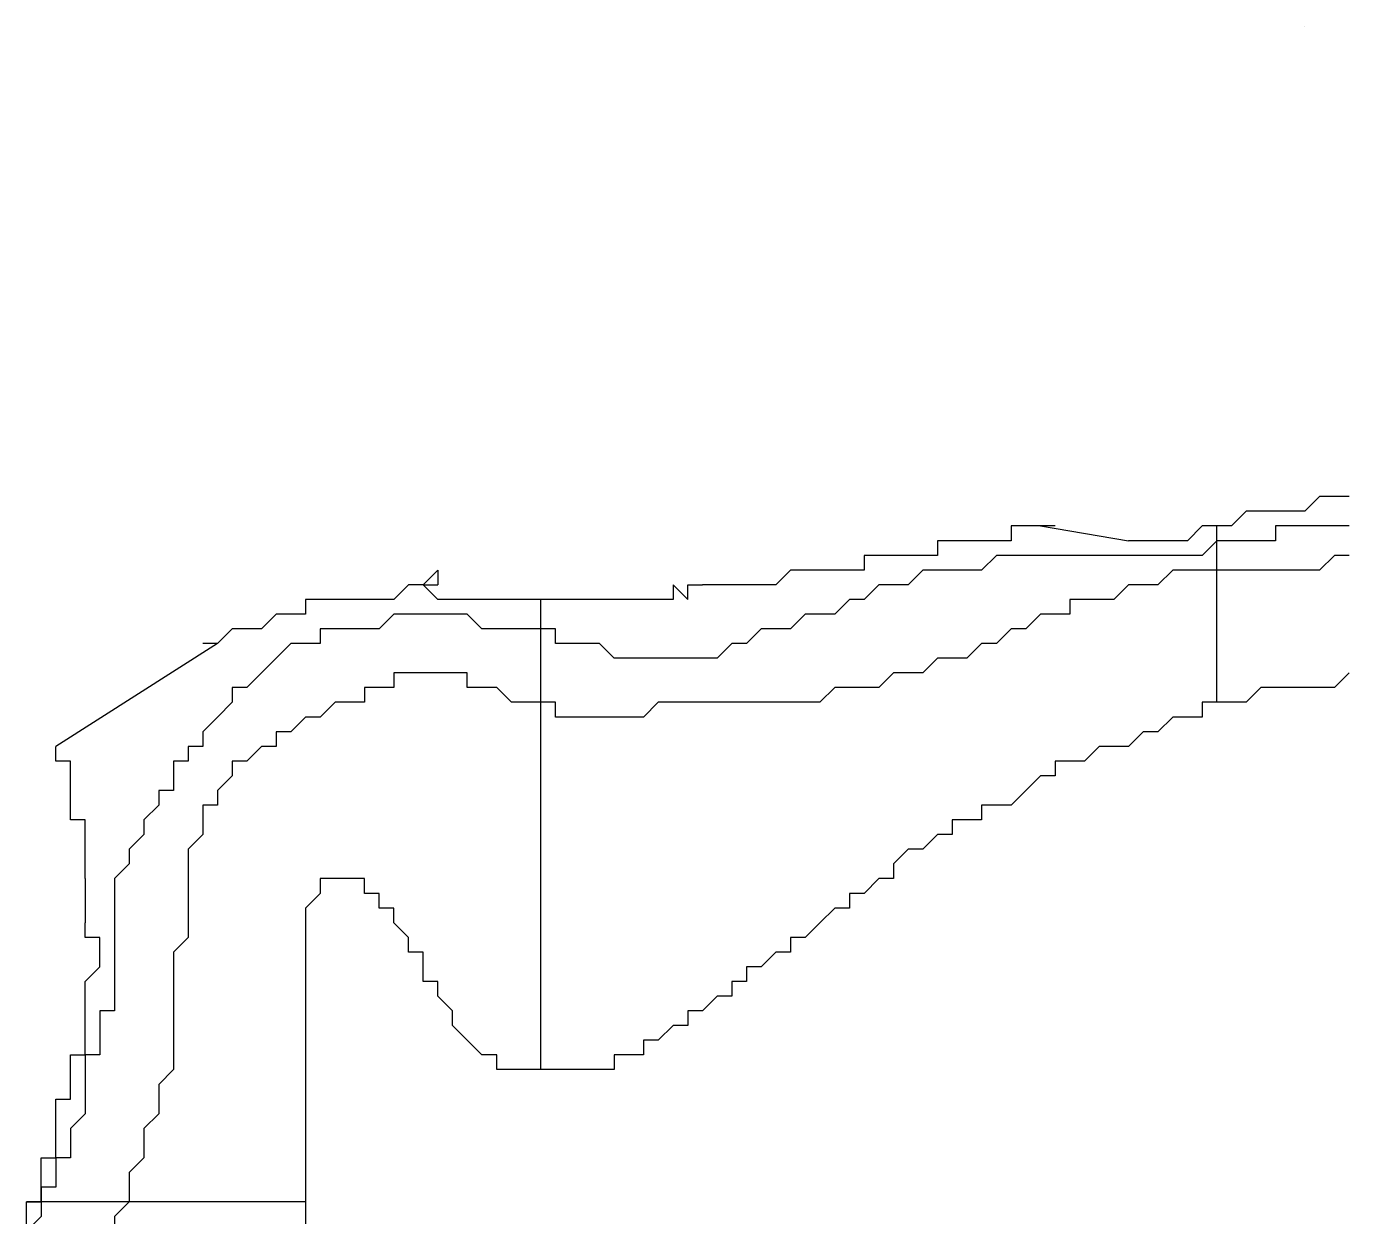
# Model space of a CAD drawing. Extents: x -79.2 to -65.2, y 32.5 to 44.8.
# Drawn here: x -74.02 to -73.122, y 40.16 to 40.97 of the extents above; entities that cross this region are included whole.
import ezdxf

# ---------------------------------------------------------------- set-up
doc = ezdxf.new("R2010")
doc.units = 0

msp = doc.modelspace()

# ---------------------------------------------------------------- linework, layer by layer
at = {"layer": '0FINSTR_G'}
for points in [[(-73.15, 40.97), (-73.15, 40.97)], [(-73.12, 40.65), (-73.13, 40.65), (-73.13, 40.65), (-73.13, 40.65), (-73.14, 40.65), (-73.14, 40.65), (-73.14, 40.65), (-73.15, 40.64), (-73.15, 40.64), (-73.16, 40.64), (-73.16, 40.64), (-73.17, 40.64), (-73.17, 40.64), (-73.17, 40.64), (-73.18, 40.64), (-73.18, 40.64), (-73.18, 40.64), (-73.19, 40.64), (-73.19, 40.64), (-73.19, 40.64), (-73.2, 40.63), (-73.2, 40.63), (-73.2, 40.63), (-73.21, 40.63), (-73.21, 40.63)], [(-73.33, 40.63), (-73.33, 40.63), (-73.34, 40.63), (-73.34, 40.63), (-73.34, 40.63), (-73.35, 40.63), (-73.35, 40.63), (-73.35, 40.62), (-73.36, 40.62), (-73.36, 40.62), (-73.36, 40.62), (-73.37, 40.62), (-73.37, 40.62), (-73.38, 40.62), (-73.38, 40.62), (-73.38, 40.62), (-73.39, 40.62), (-73.39, 40.62), (-73.4, 40.62), (-73.4, 40.61), (-73.4, 40.61), (-73.41, 40.61), (-73.41, 40.61), (-73.41, 40.61), (-73.42, 40.61), (-73.42, 40.61), (-73.43, 40.61), (-73.43, 40.61), (-73.43, 40.61), (-73.44, 40.61), (-73.44, 40.61), (-73.45, 40.61), (-73.45, 40.6), (-73.45, 40.6), (-73.46, 40.6), (-73.46, 40.6), (-73.46, 40.6), (-73.47, 40.6), (-73.47, 40.6), (-73.47, 40.6), (-73.48, 40.6), (-73.48, 40.6), (-73.48, 40.6), (-73.49, 40.6), (-73.49, 40.6), (-73.49, 40.6), (-73.5, 40.6), (-73.5, 40.6), (-73.51, 40.59), (-73.51, 40.59), (-73.51, 40.59), (-73.52, 40.59), (-73.52, 40.59), (-73.53, 40.59), (-73.53, 40.59), (-73.53, 40.59), (-73.54, 40.59), (-73.54, 40.59), (-73.55, 40.59), (-73.55, 40.59), (-73.55, 40.59), (-73.56, 40.59)], [(-73.32, 40.63), (-73.33, 40.63)], [(-73.33, 40.63), (-73.27, 40.62)], [(-73.21, 40.63), (-73.21, 40.63), (-73.21, 40.63), (-73.21, 40.63), (-73.22, 40.63), (-73.22, 40.63), (-73.22, 40.63), (-73.23, 40.62), (-73.23, 40.62), (-73.24, 40.62), (-73.24, 40.62), (-73.24, 40.62), (-73.25, 40.62), (-73.25, 40.62), (-73.26, 40.62), (-73.26, 40.62), (-73.27, 40.62), (-73.27, 40.62), (-73.27, 40.62), (-73.27, 40.62)], [(-73.21, 40.63), (-73.21, 40.63)], [(-73.12, 40.63), (-73.13, 40.63), (-73.14, 40.63), (-73.14, 40.63), (-73.15, 40.63), (-73.15, 40.63), (-73.16, 40.63), (-73.16, 40.63), (-73.16, 40.63), (-73.17, 40.63), (-73.17, 40.62), (-73.18, 40.62), (-73.19, 40.62), (-73.19, 40.62), (-73.2, 40.62), (-73.21, 40.62), (-73.21, 40.62)], [(-73.21, 40.62), (-73.21, 40.63)], [(-73.21, 40.62), (-73.21, 40.62), (-73.22, 40.61), (-73.22, 40.61), (-73.23, 40.61), (-73.23, 40.61), (-73.24, 40.61), (-73.25, 40.61), (-73.26, 40.61), (-73.27, 40.61), (-73.28, 40.61), (-73.29, 40.61), (-73.29, 40.61), (-73.29, 40.61), (-73.3, 40.61), (-73.31, 40.61), (-73.31, 40.61), (-73.31, 40.61), (-73.33, 40.61), (-73.33, 40.61), (-73.35, 40.61), (-73.36, 40.61), (-73.37, 40.6), (-73.37, 40.6), (-73.37, 40.6), (-73.38, 40.6), (-73.39, 40.6), (-73.39, 40.6), (-73.4, 40.6), (-73.41, 40.6), (-73.42, 40.59), (-73.42, 40.59), (-73.43, 40.59), (-73.44, 40.59), (-73.44, 40.59), (-73.45, 40.58), (-73.46, 40.58), (-73.46, 40.58), (-73.47, 40.57), (-73.48, 40.57), (-73.49, 40.57), (-73.49, 40.57), (-73.49, 40.57), (-73.5, 40.56), (-73.51, 40.56), (-73.52, 40.56), (-73.53, 40.55), (-73.53, 40.55), (-73.54, 40.55), (-73.54, 40.55), (-73.55, 40.54), (-73.56, 40.54), (-73.57, 40.54), (-73.57, 40.54), (-73.58, 40.54), (-73.58, 40.54), (-73.58, 40.54), (-73.59, 40.54), (-73.6, 40.54), (-73.6, 40.54), (-73.61, 40.54), (-73.61, 40.54), (-73.62, 40.54), (-73.62, 40.54), (-73.63, 40.55), (-73.64, 40.55), (-73.64, 40.55), (-73.65, 40.55), (-73.65, 40.55), (-73.66, 40.55), (-73.66, 40.56), (-73.67, 40.56)], [(-73.21, 40.6), (-73.21, 40.62)], [(-73.21, 40.6), (-73.21, 40.62)], [(-73.12, 40.61), (-73.13, 40.61), (-73.14, 40.6), (-73.14, 40.6), (-73.15, 40.6), (-73.16, 40.6), (-73.16, 40.6), (-73.17, 40.6), (-73.18, 40.6), (-73.19, 40.6), (-73.2, 40.6), (-73.21, 40.6)], [(-73.74, 40.6), (-73.75, 40.59), (-73.75, 40.59), (-73.75, 40.59), (-73.76, 40.59), (-73.76, 40.59), (-73.76, 40.59), (-73.77, 40.58), (-73.77, 40.58), (-73.77, 40.58), (-73.78, 40.58), (-73.78, 40.58), (-73.78, 40.58), (-73.79, 40.58), (-73.79, 40.58), (-73.8, 40.58), (-73.8, 40.58), (-73.8, 40.58), (-73.81, 40.58), (-73.81, 40.58), (-73.82, 40.58), (-73.82, 40.58), (-73.82, 40.58), (-73.83, 40.58), (-73.83, 40.58), (-73.83, 40.57), (-73.84, 40.57), (-73.84, 40.57), (-73.84, 40.57), (-73.85, 40.57), (-73.85, 40.57), (-73.85, 40.57), (-73.86, 40.56), (-73.86, 40.56), (-73.86, 40.56), (-73.87, 40.56), (-73.87, 40.56), (-73.87, 40.56), (-73.88, 40.56), (-73.88, 40.56), (-73.88, 40.56), (-73.89, 40.55), (-73.89, 40.55), (-73.89, 40.55)], [(-73.74, 40.6), (-73.74, 40.59)], [(-73.21, 40.6), (-73.21, 40.6), (-73.22, 40.6), (-73.23, 40.6), (-73.24, 40.6), (-73.25, 40.59), (-73.26, 40.59), (-73.26, 40.59), (-73.27, 40.59), (-73.28, 40.58), (-73.29, 40.58), (-73.3, 40.58), (-73.3, 40.58), (-73.31, 40.58), (-73.31, 40.57), (-73.33, 40.57), (-73.33, 40.57), (-73.34, 40.56), (-73.35, 40.56), (-73.36, 40.55), (-73.37, 40.55), (-73.37, 40.55), (-73.38, 40.54), (-73.39, 40.54), (-73.4, 40.54), (-73.41, 40.53), (-73.41, 40.53), (-73.42, 40.53), (-73.43, 40.53), (-73.44, 40.52), (-73.45, 40.52), (-73.46, 40.52), (-73.47, 40.52), (-73.48, 40.51), (-73.49, 40.51), (-73.5, 40.51), (-73.52, 40.51), (-73.52, 40.51), (-73.53, 40.51), (-73.54, 40.51), (-73.54, 40.51), (-73.55, 40.51), (-73.55, 40.51), (-73.56, 40.51), (-73.56, 40.51), (-73.57, 40.51), (-73.58, 40.51), (-73.59, 40.51), (-73.59, 40.51), (-73.6, 40.5), (-73.61, 40.5), (-73.61, 40.5), (-73.62, 40.5), (-73.63, 40.5), (-73.63, 40.5), (-73.64, 40.5), (-73.64, 40.5), (-73.65, 40.5), (-73.66, 40.5), (-73.66, 40.51), (-73.67, 40.51)], [(-73.21, 40.6), (-73.21, 40.6)], [(-73.21, 40.51), (-73.21, 40.6)], [(-73.67, 40.58), (-73.67, 40.58), (-73.67, 40.58), (-73.68, 40.58), (-73.68, 40.58), (-73.69, 40.58), (-73.69, 40.58), (-73.7, 40.58), (-73.7, 40.58), (-73.7, 40.58), (-73.71, 40.58), (-73.71, 40.58), (-73.72, 40.58), (-73.72, 40.58), (-73.72, 40.58), (-73.73, 40.58), (-73.73, 40.58), (-73.74, 40.58), (-73.74, 40.58), (-73.74, 40.58), (-73.75, 40.59), (-73.75, 40.59), (-73.74, 40.59), (-73.74, 40.59)], [(-73.74, 40.59), (-73.74, 40.59)], [(-73.58, 40.59), (-73.58, 40.59), (-73.58, 40.58), (-73.58, 40.58), (-73.59, 40.58), (-73.59, 40.58), (-73.6, 40.58), (-73.6, 40.58), (-73.6, 40.58), (-73.61, 40.58), (-73.61, 40.58), (-73.62, 40.58), (-73.62, 40.58), (-73.63, 40.58), (-73.63, 40.58), (-73.63, 40.58), (-73.64, 40.58), (-73.64, 40.58), (-73.64, 40.58), (-73.65, 40.58), (-73.65, 40.58), (-73.66, 40.58), (-73.66, 40.58), (-73.67, 40.58)], [(-73.58, 40.59), (-73.58, 40.59)], [(-73.58, 40.59), (-73.57, 40.58)], [(-73.57, 40.58), (-73.57, 40.58), (-73.57, 40.59), (-73.57, 40.59), (-73.56, 40.59)], [(-73.67, 40.58), (-73.67, 40.58), (-73.67, 40.58)], [(-73.67, 40.56), (-73.67, 40.58)], [(-73.67, 40.56), (-73.67, 40.56), (-73.67, 40.56), (-73.68, 40.56), (-73.68, 40.56), (-73.69, 40.56), (-73.69, 40.56), (-73.7, 40.56), (-73.7, 40.56), (-73.71, 40.56), (-73.71, 40.56), (-73.72, 40.57), (-73.72, 40.57), (-73.73, 40.57), (-73.73, 40.57), (-73.74, 40.57), (-73.74, 40.57), (-73.75, 40.57), (-73.75, 40.57), (-73.76, 40.57), (-73.76, 40.57), (-73.77, 40.57), (-73.77, 40.57), (-73.78, 40.56), (-73.78, 40.56), (-73.78, 40.56), (-73.79, 40.56), (-73.79, 40.56), (-73.8, 40.56), (-73.8, 40.56), (-73.81, 40.56), (-73.81, 40.56), (-73.82, 40.56), (-73.82, 40.55), (-73.83, 40.55), (-73.83, 40.55), (-73.84, 40.55), (-73.85, 40.54), (-73.85, 40.54), (-73.85, 40.54), (-73.86, 40.53), (-73.86, 40.53), (-73.87, 40.52), (-73.87, 40.52), (-73.87, 40.52), (-73.88, 40.52), (-73.88, 40.51), (-73.88, 40.51), (-73.89, 40.5), (-73.89, 40.5), (-73.9, 40.49), (-73.9, 40.49), (-73.9, 40.48), (-73.91, 40.48), (-73.91, 40.48), (-73.91, 40.47), (-73.92, 40.47), (-73.92, 40.46), (-73.92, 40.46), (-73.92, 40.45), (-73.93, 40.45), (-73.93, 40.44), (-73.93, 40.44), (-73.94, 40.43), (-73.94, 40.43), (-73.94, 40.43), (-73.94, 40.42), (-73.94, 40.42), (-73.95, 40.41), (-73.95, 40.41), (-73.95, 40.41), (-73.95, 40.4), (-73.95, 40.4), (-73.96, 40.39), (-73.96, 40.38), (-73.96, 40.38), (-73.96, 40.37), (-73.96, 40.37), (-73.96, 40.36), (-73.96, 40.35), (-73.96, 40.35), (-73.96, 40.34), (-73.96, 40.33), (-73.96, 40.33), (-73.96, 40.33), (-73.96, 40.32), (-73.96, 40.32), (-73.96, 40.31), (-73.96, 40.31), (-73.96, 40.3), (-73.97, 40.3), (-73.97, 40.29), (-73.97, 40.28), (-73.97, 40.28), (-73.97, 40.27), (-73.98, 40.27), (-73.98, 40.26), (-73.98, 40.26), (-73.98, 40.25), (-73.98, 40.25), (-73.98, 40.24), (-73.98, 40.24), (-73.98, 40.24), (-73.98, 40.23), (-73.98, 40.23), (-73.99, 40.22), (-73.99, 40.22), (-73.99, 40.22), (-73.99, 40.21), (-73.99, 40.21), (-73.99, 40.2), (-74, 40.2), (-74, 40.19), (-74, 40.19), (-74, 40.18), (-74, 40.18), (-74.01, 40.18), (-74.01, 40.17), (-74.01, 40.17)], [(-73.67, 40.51), (-73.67, 40.56)], [(-73.89, 40.55), (-74, 40.48)], [(-73.89, 40.55), (-73.9, 40.55)], [(-73.67, 40.51), (-73.67, 40.51), (-73.67, 40.51), (-73.68, 40.51), (-73.68, 40.51), (-73.69, 40.51), (-73.69, 40.51), (-73.7, 40.52), (-73.7, 40.52), (-73.7, 40.52), (-73.71, 40.52), (-73.71, 40.52), (-73.72, 40.52), (-73.72, 40.53), (-73.72, 40.53), (-73.73, 40.53), (-73.73, 40.53), (-73.73, 40.53), (-73.74, 40.53), (-73.74, 40.53), (-73.75, 40.53), (-73.76, 40.53), (-73.77, 40.53), (-73.77, 40.52), (-73.78, 40.52), (-73.79, 40.52), (-73.79, 40.51), (-73.8, 40.51), (-73.81, 40.51), (-73.81, 40.51), (-73.82, 40.5), (-73.82, 40.5), (-73.83, 40.5), (-73.84, 40.49), (-73.84, 40.49), (-73.85, 40.49), (-73.85, 40.48), (-73.86, 40.48), (-73.86, 40.48), (-73.87, 40.47), (-73.87, 40.47), (-73.88, 40.47), (-73.88, 40.46), (-73.88, 40.46), (-73.89, 40.45), (-73.89, 40.45), (-73.89, 40.45), (-73.89, 40.44), (-73.9, 40.44), (-73.9, 40.44), (-73.9, 40.43), (-73.9, 40.43), (-73.9, 40.42), (-73.9, 40.42), (-73.91, 40.41), (-73.91, 40.41), (-73.91, 40.4), (-73.91, 40.4), (-73.91, 40.39), (-73.91, 40.38), (-73.91, 40.38), (-73.91, 40.37), (-73.91, 40.37), (-73.91, 40.36), (-73.91, 40.36), (-73.91, 40.35), (-73.92, 40.34), (-73.92, 40.34), (-73.92, 40.33), (-73.92, 40.33), (-73.92, 40.32), (-73.92, 40.31), (-73.92, 40.31), (-73.92, 40.3), (-73.92, 40.29), (-73.92, 40.29), (-73.92, 40.28), (-73.92, 40.28), (-73.92, 40.27), (-73.92, 40.27), (-73.92, 40.26), (-73.92, 40.26), (-73.93, 40.25), (-73.93, 40.25), (-73.93, 40.24), (-73.93, 40.24), (-73.93, 40.23), (-73.94, 40.22), (-73.94, 40.22), (-73.94, 40.21), (-73.94, 40.2), (-73.94, 40.2), (-73.94, 40.2), (-73.94, 40.2), (-73.95, 40.19), (-73.95, 40.18), (-73.95, 40.17), (-73.95, 40.17)], [(-73.12, 40.53), (-73.13, 40.52), (-73.13, 40.52), (-73.14, 40.52), (-73.15, 40.52), (-73.15, 40.52), (-73.16, 40.52), (-73.16, 40.52), (-73.16, 40.52), (-73.17, 40.52), (-73.18, 40.52), (-73.19, 40.51), (-73.19, 40.51), (-73.2, 40.51), (-73.21, 40.51)], [(-73.67, 40.26), (-73.67, 40.51)], [(-73.21, 40.51), (-73.21, 40.51), (-73.21, 40.51), (-73.22, 40.51), (-73.22, 40.5), (-73.23, 40.5), (-73.24, 40.5), (-73.25, 40.49), (-73.25, 40.49), (-73.26, 40.49), (-73.26, 40.49), (-73.27, 40.48), (-73.28, 40.48), (-73.29, 40.48), (-73.29, 40.48), (-73.3, 40.47), (-73.3, 40.47), (-73.31, 40.47), (-73.32, 40.47), (-73.32, 40.46), (-73.32, 40.46), (-73.33, 40.46), (-73.33, 40.46), (-73.34, 40.45), (-73.34, 40.45), (-73.35, 40.44), (-73.36, 40.44), (-73.37, 40.44), (-73.37, 40.43), (-73.38, 40.43), (-73.38, 40.43), (-73.39, 40.43), (-73.39, 40.42), (-73.4, 40.42), (-73.4, 40.42), (-73.41, 40.41), (-73.41, 40.41), (-73.42, 40.41), (-73.43, 40.4), (-73.43, 40.39), (-73.44, 40.39), (-73.44, 40.39), (-73.44, 40.39), (-73.45, 40.38), (-73.46, 40.38), (-73.46, 40.38), (-73.46, 40.37), (-73.47, 40.37), (-73.48, 40.36), (-73.48, 40.36), (-73.49, 40.35), (-73.49, 40.35), (-73.5, 40.35), (-73.5, 40.34), (-73.51, 40.34), (-73.51, 40.34), (-73.52, 40.33), (-73.53, 40.33), (-73.53, 40.33), (-73.53, 40.32), (-73.54, 40.32), (-73.54, 40.31), (-73.55, 40.31), (-73.55, 40.31), (-73.56, 40.3), (-73.57, 40.3), (-73.57, 40.3), (-73.57, 40.29), (-73.58, 40.29), (-73.58, 40.29), (-73.59, 40.28), (-73.59, 40.28), (-73.6, 40.28), (-73.6, 40.28), (-73.6, 40.27), (-73.61, 40.27), (-73.61, 40.27), (-73.62, 40.27), (-73.62, 40.26), (-73.62, 40.26), (-73.63, 40.26), (-73.63, 40.26), (-73.63, 40.26), (-73.64, 40.26), (-73.64, 40.26), (-73.65, 40.26), (-73.65, 40.26), (-73.66, 40.26), (-73.66, 40.26), (-73.67, 40.26)], [(-73.21, 40.51), (-73.21, 40.51)], [(-74, 40.48), (-74, 40.48)], [(-74, 40.48), (-74, 40.48)], [(-73.98, 40.39), (-73.98, 40.4), (-73.98, 40.4), (-73.98, 40.4), (-73.98, 40.41), (-73.98, 40.41), (-73.98, 40.41), (-73.98, 40.42), (-73.98, 40.42), (-73.98, 40.42), (-73.98, 40.42), (-73.98, 40.43), (-73.98, 40.43), (-73.99, 40.43), (-73.99, 40.43), (-73.99, 40.44), (-73.99, 40.44), (-73.99, 40.44), (-73.99, 40.45), (-73.99, 40.45), (-73.99, 40.45), (-73.99, 40.45), (-73.99, 40.46), (-73.99, 40.46), (-73.99, 40.46), (-73.99, 40.47), (-73.99, 40.47), (-74, 40.47), (-74, 40.48), (-74, 40.48)], [(-73.98, 40.39), (-73.98, 40.39)], [(-73.98, 40.39), (-73.98, 40.39)], [(-73.98, 40.39), (-73.98, 40.38), (-73.98, 40.38), (-73.98, 40.38), (-73.98, 40.37), (-73.98, 40.37), (-73.98, 40.37)], [(-73.67, 40.26), (-73.67, 40.26), (-73.67, 40.26), (-73.68, 40.26), (-73.68, 40.26), (-73.69, 40.26), (-73.69, 40.26), (-73.69, 40.26), (-73.7, 40.26), (-73.7, 40.26), (-73.7, 40.26), (-73.7, 40.27), (-73.71, 40.27), (-73.71, 40.27), (-73.71, 40.27), (-73.71, 40.27), (-73.72, 40.28), (-73.72, 40.28), (-73.72, 40.28), (-73.72, 40.28), (-73.72, 40.28), (-73.73, 40.29), (-73.73, 40.29), (-73.73, 40.29), (-73.73, 40.3), (-73.73, 40.3), (-73.73, 40.3), (-73.73, 40.3), (-73.74, 40.31), (-73.74, 40.31), (-73.74, 40.31), (-73.74, 40.31), (-73.74, 40.31), (-73.74, 40.32), (-73.74, 40.32), (-73.75, 40.32), (-73.75, 40.33), (-73.75, 40.33), (-73.75, 40.33), (-73.75, 40.33), (-73.75, 40.34), (-73.75, 40.34), (-73.76, 40.34), (-73.76, 40.35), (-73.76, 40.35), (-73.76, 40.35), (-73.76, 40.35), (-73.77, 40.36), (-73.77, 40.36), (-73.77, 40.36), (-73.77, 40.37), (-73.77, 40.37), (-73.78, 40.37), (-73.78, 40.37), (-73.78, 40.37), (-73.78, 40.38), (-73.78, 40.38), (-73.79, 40.38), (-73.79, 40.38), (-73.79, 40.38), (-73.79, 40.39), (-73.79, 40.39), (-73.8, 40.39), (-73.8, 40.39), (-73.8, 40.39), (-73.8, 40.39), (-73.81, 40.39), (-73.81, 40.39), (-73.81, 40.39), (-73.81, 40.39), (-73.82, 40.39), (-73.82, 40.39), (-73.82, 40.38), (-73.82, 40.38), (-73.82, 40.38), (-73.82, 40.38), (-73.82, 40.38), (-73.83, 40.37), (-73.83, 40.37), (-73.83, 40.37), (-73.83, 40.36), (-73.83, 40.36), (-73.83, 40.35), (-73.83, 40.35), (-73.83, 40.35), (-73.83, 40.34), (-73.83, 40.34), (-73.83, 40.33), (-73.83, 40.33), (-73.83, 40.32), (-73.83, 40.32), (-73.83, 40.32), (-73.83, 40.31), (-73.83, 40.31), (-73.83, 40.3), (-73.83, 40.29), (-73.83, 40.29), (-73.83, 40.27), (-73.83, 40.27), (-73.83, 40.26), (-73.83, 40.25), (-73.83, 40.25), (-73.83, 40.24), (-73.83, 40.24), (-73.83, 40.24), (-73.83, 40.23), (-73.83, 40.23), (-73.83, 40.22), (-73.83, 40.22), (-73.83, 40.21), (-73.83, 40.21), (-73.83, 40.2), (-73.83, 40.2), (-73.83, 40.19), (-73.83, 40.18), (-73.83, 40.18), (-73.83, 40.17), (-73.83, 40.17)], [(-73.98, 40.37), (-73.98, 40.36)], [(-74.01, 40.17), (-74.01, 40.17), (-74.01, 40.18), (-74.01, 40.18), (-74.01, 40.18), (-74.01, 40.18), (-74.01, 40.19), (-74.01, 40.19), (-74.01, 40.19), (-74.01, 40.2), (-74.01, 40.2), (-74.01, 40.2), (-74, 40.2), (-74, 40.21), (-74, 40.21), (-74, 40.21), (-74, 40.22), (-74, 40.22), (-74, 40.22), (-74, 40.23), (-74, 40.23), (-74, 40.23), (-74, 40.23), (-74, 40.24), (-74, 40.24), (-73.99, 40.24), (-73.99, 40.25), (-73.99, 40.25), (-73.99, 40.25), (-73.99, 40.25), (-73.99, 40.26), (-73.99, 40.26), (-73.99, 40.26), (-73.99, 40.26), (-73.99, 40.27), (-73.99, 40.27), (-73.98, 40.27), (-73.98, 40.28), (-73.98, 40.28), (-73.98, 40.28), (-73.98, 40.29), (-73.98, 40.29), (-73.98, 40.29), (-73.98, 40.3), (-73.98, 40.3), (-73.98, 40.3), (-73.98, 40.3), (-73.98, 40.31), (-73.98, 40.31), (-73.98, 40.31), (-73.98, 40.32), (-73.98, 40.32), (-73.98, 40.32), (-73.97, 40.33), (-73.97, 40.33), (-73.97, 40.33), (-73.97, 40.34), (-73.97, 40.34), (-73.97, 40.34), (-73.97, 40.35), (-73.97, 40.35), (-73.98, 40.35), (-73.98, 40.36)], [(-74.01, 40.17), (-74.02, 40.17)], [(-74.02, 40.15), (-74.02, 40.16), (-74.02, 40.16), (-74.02, 40.16), (-74.02, 40.16), (-74.02, 40.17), (-74.01, 40.17), (-74.01, 40.17)], [(-74.01, 40.17), (-74.01, 40.17), (-74.01, 40.16), (-74.01, 40.16), (-74.02, 40.15)], [(-74.01, 40.17), (-74.01, 40.17)], [(-73.95, 40.17), (-74.01, 40.17)], [(-73.95, 40.17), (-73.95, 40.17), (-73.96, 40.16), (-73.96, 40.15)], [(-73.83, 40.17), (-73.95, 40.17)], [(-73.83, 40.17), (-73.83, 40.17), (-73.83, 40.16), (-73.83, 40.16), (-73.83, 40.15)]]:
    msp.add_lwpolyline(points, dxfattribs=at)

doc.saveas('drawing.dxf')
